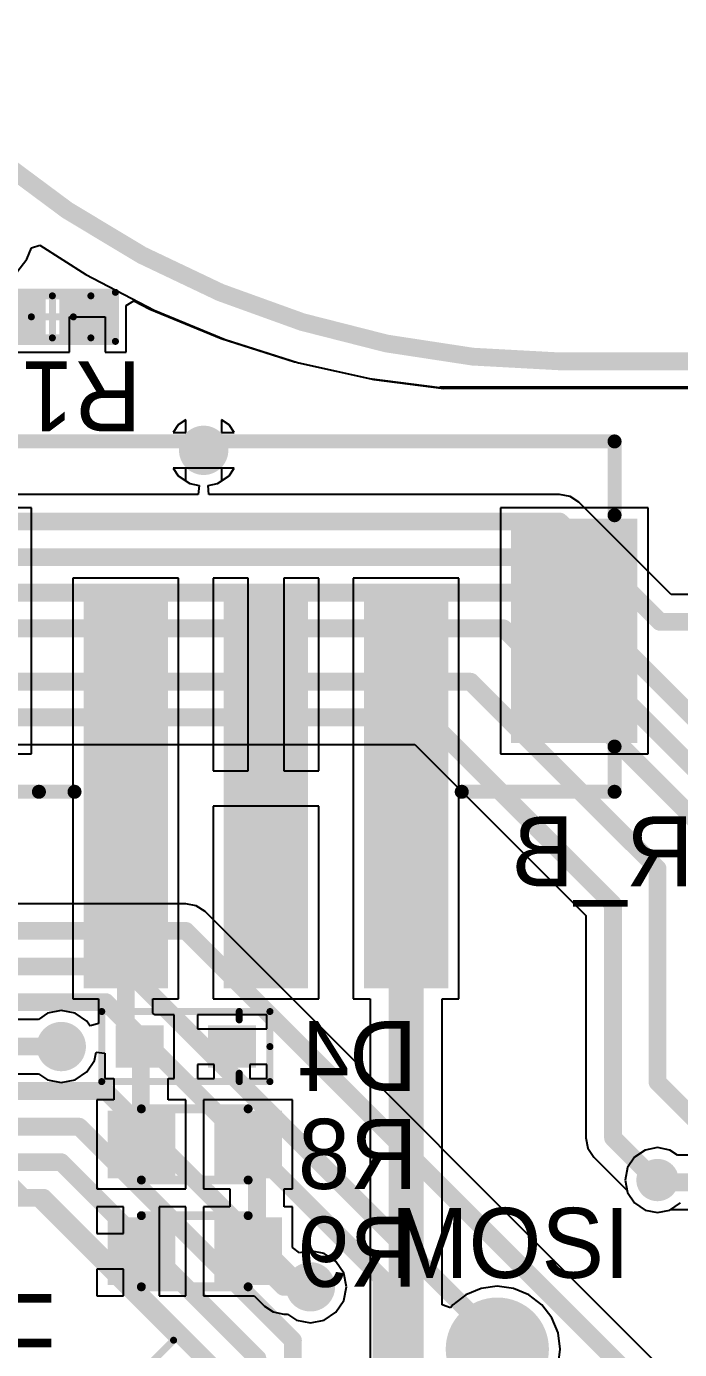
# Model space of a CAD drawing. Header units: millimetres. Extents: x 119.5 to 187.2, y 82 to 144.9.
# Drawn here: x 162.7 to 172.02, y 123.18 to 142.07 of the extents above; entities that cross this region are included whole.
import ezdxf

# ---------------------------------------------------------------- set-up
doc = ezdxf.new("R2010")
doc.units = ezdxf.units.MM
for name, color, linetype in [('BottomLayer', 5, 'Continuous'), ('BottomOverlay', 54, 'Continuous'), ('BottomPaste', 16, 'Continuous'), ('BottomSolder', 6, 'Continuous'), ('Mechanical1', 6, 'Continuous'), ('Mechanical13', 56, 'Continuous'), ('Mechanical15', 56, 'Continuous'), ('MultiLayer', 9, 'Continuous'), ('TopLayer', 1, 'Continuous'), ('TopOverlay', 2, 'Continuous'), ('TopPaste', 8, 'Continuous'), ('TopSolder', 216, 'Continuous'), ('ViaHoleLayer', 16, 'Continuous')]:
    doc.layers.add(name, color=color, linetype=linetype)

msp = doc.modelspace()

# ---------------------------------------------------------------- linework, layer by layer
at = {"layer": 'BottomLayer'}
for p, q in [((162.702, 138.744), (162.768, 138.905)), ((162.768, 138.905), (162.889, 138.943)), ((162.889, 138.943), (163.545, 138.525)), ((162.559, 138.558), (162.702, 138.744)), ((163.545, 138.525), (164.52, 138.018)), ((164.52, 138.018), (165.534, 137.597)), ((165.534, 137.597), (166.582, 137.267)), ((166.582, 137.267), (167.654, 137.029)), ((167.654, 137.029), (168.655, 136.898)), ((168.655, 136.898), (168.656, 136.906)), ((168.656, 136.906), (174.408, 136.906)), ((164.864, 136.38), (164.791, 136.271)), ((164.973, 136.453), (164.864, 136.38)), ((164.973, 136.271), (164.973, 136.453)), ((165.59, 136.38), (165.481, 136.453)), ((165.481, 136.453), (165.481, 136.271)), ((165.663, 136.271), (165.59, 136.38)), ((164.791, 136.271), (164.973, 136.271)), ((165.481, 136.271), (165.663, 136.271)), ((164.973, 135.763), (164.791, 135.763)), ((164.791, 135.763), (164.864, 135.654)), ((164.864, 135.654), (164.973, 135.581)), ((164.973, 135.581), (164.973, 135.763)), ((165.663, 135.763), (165.481, 135.763)), ((165.481, 135.763), (165.481, 135.581)), ((165.481, 135.581), (165.59, 135.654)), ((165.59, 135.654), (165.663, 135.763)), ((162.77, 135.195), (160.923, 135.195)), ((162.77, 131.687), (162.77, 135.195)), ((171.57, 135.195), (169.462, 135.195)), ((169.462, 135.195), (169.462, 131.687)), ((171.57, 131.687), (171.57, 135.195)), ((164.87, 134.195), (163.362, 134.195)), ((163.362, 134.195), (163.362, 128.187)), ((164.87, 128.187), (164.87, 134.195)), ((165.862, 134.195), (165.362, 134.195)), ((165.362, 134.195), (165.362, 131.445)), ((165.862, 131.445), (165.862, 134.195)), ((166.87, 134.195), (166.37, 134.195)), ((166.37, 134.195), (166.37, 131.445)), ((166.87, 131.445), (166.87, 134.195)), ((168.87, 134.195), (167.362, 134.195)), ((167.362, 134.195), (167.362, 128.187)), ((168.87, 128.187), (168.87, 134.195)), ((161.763, 131.687), (162.77, 131.687)), ((169.462, 131.687), (171.57, 131.687)), ((165.362, 131.445), (165.862, 131.445)), ((166.37, 131.445), (166.87, 131.445)), ((166.87, 130.937), (165.362, 130.937)), ((165.362, 130.937), (165.362, 128.187)), ((166.87, 128.187), (166.87, 130.937)), ((163.362, 128.187), (163.728, 128.187)), ((163.728, 128.187), (163.728, 127.837)), ((164.504, 127.986), (164.504, 128.187)), ((164.504, 128.187), (164.87, 128.187)), ((165.362, 128.187), (166.87, 128.187)), ((167.362, 128.187), (167.602, 128.187)), ((167.602, 128.187), (167.602, 116.767)), ((168.63, 123.821), (168.63, 128.187)), ((168.63, 128.187), (168.87, 128.187)), ((162.869, 127.896), (162.56, 127.896)), ((162.998, 127.983), (162.869, 127.896)), ((163.195, 128.022), (162.998, 127.983)), ((163.392, 127.983), (163.195, 128.022)), ((163.558, 127.871), (163.392, 127.983)), ((163.606, 127.801), (163.558, 127.871)), ((163.728, 127.837), (163.613, 127.802)), ((164.528, 127.962), (164.504, 127.986)), ((164.807, 127.962), (164.528, 127.962)), ((164.807, 127.054), (164.807, 127.962)), ((166.127, 127.962), (165.139, 127.962)), ((165.139, 127.962), (165.139, 127.762)), ((166.127, 127.762), (166.127, 127.962)), ((163.613, 127.802), (163.606, 127.801)), ((165.139, 127.762), (166.127, 127.762)), ((163.558, 127.145), (163.67, 127.311)), ((163.67, 127.311), (163.693, 127.426)), ((163.693, 127.426), (163.819, 127.414)), ((163.819, 127.414), (163.819, 127.054)), ((162.56, 127.12), (162.869, 127.12)), ((162.869, 127.12), (162.998, 127.033)), ((163.392, 127.033), (163.558, 127.145)), ((165.379, 127.254), (165.139, 127.254)), ((165.139, 127.254), (165.139, 127.054)), ((165.379, 127.054), (165.379, 127.254)), ((166.127, 127.254), (165.887, 127.254)), ((165.887, 127.254), (165.887, 127.054)), ((166.127, 127.054), (166.127, 127.254)), ((162.998, 127.033), (163.195, 126.994)), ((163.195, 126.994), (163.392, 127.033)), ((163.819, 127.054), (163.943, 127.054)), ((163.943, 127.054), (163.943, 126.746)), ((164.719, 126.746), (164.719, 127.054)), ((164.719, 127.054), (164.807, 127.054)), ((165.139, 127.054), (165.379, 127.054)), ((165.887, 127.054), (166.127, 127.054)), ((163.943, 126.746), (163.703, 126.746)), ((163.703, 126.746), (163.703, 125.476)), ((164.973, 126.746), (164.719, 126.746)), ((164.973, 125.476), (164.973, 126.746)), ((166.497, 126.746), (165.227, 126.746)), ((165.227, 126.746), (165.227, 125.476)), ((166.497, 125.476), (166.497, 126.746)), ((171.527, 126.031), (171.377, 125.93)), ((171.704, 126.066), (171.527, 126.031)), ((171.881, 126.031), (171.704, 126.066)), ((171.989, 125.958), (171.881, 126.031)), ((172.823, 125.958), (171.989, 125.958)), ((171.276, 125.78), (171.241, 125.603)), ((171.377, 125.93), (171.276, 125.78)), ((171.241, 125.603), (171.276, 125.426)), ((163.703, 125.476), (164.973, 125.476)), ((165.227, 125.476), (165.601, 125.476)), ((165.601, 125.476), (165.601, 125.222)), ((166.377, 125.222), (166.377, 125.476)), ((166.377, 125.476), (166.497, 125.476)), ((171.276, 125.426), (171.377, 125.276)), ((164.084, 125.222), (163.703, 125.222)), ((163.703, 125.222), (163.703, 124.841)), ((164.084, 124.841), (164.084, 125.222)), ((164.973, 125.222), (164.592, 125.222)), ((164.592, 125.222), (164.592, 124.587)), ((164.973, 123.952), (164.973, 125.222)), ((165.601, 125.222), (165.227, 125.222)), ((165.227, 125.222), (165.227, 123.952)), ((166.497, 125.222), (166.377, 125.222)), ((166.497, 124.642), (166.497, 125.222)), ((171.377, 125.276), (171.527, 125.175)), ((171.527, 125.175), (171.704, 125.14)), ((171.704, 125.14), (171.881, 125.175)), ((171.881, 125.175), (171.89, 125.182)), ((171.89, 125.182), (172.823, 125.182)), ((163.703, 124.841), (164.084, 124.841)), ((166.595, 124.562), (166.497, 124.642)), ((164.592, 124.587), (164.592, 123.952)), ((166.751, 124.593), (166.595, 124.562)), ((166.948, 124.554), (166.751, 124.593)), ((167.114, 124.442), (166.948, 124.554)), ((167.226, 124.276), (167.114, 124.442)), ((164.084, 124.333), (163.703, 124.333)), ((163.703, 124.333), (163.703, 123.952)), ((164.084, 123.952), (164.084, 124.333)), ((167.265, 124.079), (167.226, 124.276)), ((167.226, 123.882), (167.265, 124.079)), ((169.418, 124.087), (169.186, 124.056)), ((169.65, 124.056), (169.418, 124.087)), ((163.703, 123.952), (164.084, 123.952)), ((164.592, 123.952), (164.973, 123.952)), ((165.227, 123.952), (165.948, 123.952)), ((165.948, 123.952), (166.095, 123.804)), ((167.114, 123.716), (167.226, 123.882)), ((168.97, 123.967), (168.784, 123.824)), ((169.186, 124.056), (168.97, 123.967)), ((169.866, 123.967), (169.65, 124.056)), ((170.052, 123.824), (169.866, 123.967)), ((166.095, 123.804), (166.221, 123.72)), ((166.221, 123.72), (166.37, 123.691)), ((166.37, 123.691), (166.425, 123.691)), ((166.425, 123.691), (166.554, 123.604)), ((166.948, 123.604), (167.114, 123.716)), ((168.75, 123.78), (168.63, 123.821)), ((168.784, 123.824), (168.75, 123.78)), ((170.195, 123.638), (170.052, 123.824)), ((166.554, 123.604), (166.751, 123.565)), ((166.751, 123.565), (166.948, 123.604)), ((170.284, 123.422), (170.195, 123.638)), ((170.315, 123.19), (170.284, 123.422)), ((170.284, 122.958), (170.315, 123.19))]:
    msp.add_line(p, q, dxfattribs=at)
for points, const_width in [([(165.102, 136.017, 1), (165.352, 136.017, 1)], 0.25), ([(167.991, 131.191, 1), (168.241, 131.191, 1)], 0.25), ([(164.053, 131.191, 1), (164.18, 131.191, 1)], 0.127), ([(164.053, 127.825, 1), (164.18, 127.825, 1)], 0.127), ([(164.053, 127.825, 1), (164.18, 127.825, 1)], 0.127), ([(163.07, 127.508, 1), (163.32, 127.508, 1)], 0.25), ([(164.267, 127.61, 1), (164.394, 127.61, 1)], 0.127), ([(164.267, 127.61, 1), (164.394, 127.61, 1)], 0.127), ([(163.131, 127.508, 1), (163.258, 127.508, 1)], 0.127), ([(164.267, 126.111, 1), (164.394, 126.111, 1)], 0.127), ([(165.925, 126.111, 1), (166.053, 126.111, 1)], 0.127), ([(171.604, 125.603, 1), (171.804, 125.603, 1)], 0.2), ([(171.641, 125.57, 1), (171.768, 125.57, 1)], 0.127), ([(165.925, 124.714, 1), (166.053, 124.714, 1)], 0.127), ([(165.798, 124.587, 1), (165.925, 124.587, 1)], 0.127), ([(165.798, 124.587, 1), (165.925, 124.587, 1)], 0.127), ([(166.053, 124.587, 1), (166.179, 124.587, 1)], 0.127), ([(166.626, 124.079, 1), (166.876, 124.079, 1)], 0.25), ([(166.306, 124.079, 1), (166.434, 124.079, 1)], 0.127), ([(166.306, 124.079, 1), (166.434, 124.079, 1)], 0.127), ([(166.688, 124.079, 1), (166.815, 124.079, 1)], 0.127), ([(169.101, 123.19, 1), (169.736, 123.19, 1)], 0.635)]:
    msp.add_lwpolyline(points, format="xyb", close=True, dxfattribs=dict(at, const_width=const_width))
for points, const_width in [([(168.116, 116.554), (168.116, 131.191)], 0.5), ([(164.116, 127.825), (164.116, 131.191)], 0.254), ([(164.116, 127.825), (164.331, 127.61)], 0.254), ([(164.331, 126.111), (164.331, 127.61)], 0.254), ([(161.925, 127.508), (163.195, 127.508)], 0.254), ([(165.989, 124.714), (165.989, 126.111)], 0.254), ([(171.704, 125.57), (173.736, 125.57)], 0.254), ([(165.862, 124.587), (166.116, 124.587)], 0.254), ([(165.862, 124.587), (166.37, 124.079)], 0.254), ([(166.37, 124.079), (166.751, 124.079)], 0.254)]:
    msp.add_lwpolyline(points, dxfattribs=dict(at, const_width=const_width))
for points in [[(169.716, 131.941), (171.316, 131.941), (169.716, 134.941), (171.316, 134.941)], [(163.616, 128.441), (164.616, 128.441), (163.616, 133.941), (164.616, 133.941)], [(165.616, 128.441), (166.616, 128.441), (165.616, 133.941), (166.616, 133.941)], [(167.616, 128.441), (168.616, 128.441), (167.616, 133.941), (168.616, 133.941)], [(164.553, 127.708), (164.073, 127.708), (164.553, 127.308), (164.073, 127.308)], [(165.873, 127.708), (165.393, 127.708), (165.873, 127.308), (165.393, 127.308)], [(164.719, 126.492), (163.957, 126.492), (164.719, 125.73), (163.957, 125.73)], [(166.243, 126.492), (165.481, 126.492), (166.243, 125.73), (165.481, 125.73)], [(163.957, 124.206), (164.719, 124.206), (163.957, 124.968), (164.719, 124.968)], [(165.481, 124.206), (166.243, 124.206), (165.481, 124.968), (166.243, 124.968)]]:
    msp.add_solid(points, dxfattribs=at)
at = {"layer": 'BottomOverlay'}
for points, const_width in [([(161.141, 136.144), (171.091, 136.144)], 0.2), ([(171.091, 135.091), (171.091, 136.144)], 0.2), ([(171.091, 131.144), (171.091, 131.789)], 0.2), ([(161.141, 131.144), (162.876, 131.144)], 0.2), ([(162.876, 131.144), (163.384, 131.144)], 0.2), ([(168.91, 131.144), (171.091, 131.144)], 0.2), ([(163.773, 127.008), (163.773, 128.008)], 0.1), ([(163.773, 128.008), (166.173, 128.008)], 0.1), ([(165.735, 127.889), (165.735, 128.008)], 0.1), ([(166.173, 127.508), (166.173, 128.008)], 0.1), ([(166.173, 127.008), (166.173, 127.508)], 0.1), ([(165.735, 127.008), (165.735, 127.127)], 0.1), ([(163.773, 127.008), (166.173, 127.008)], 0.1), ([(164.338, 126.619), (165.862, 126.619)], 0.127), ([(164.338, 125.603), (165.862, 125.603)], 0.127), ([(164.338, 125.095), (165.862, 125.095)], 0.127), ([(164.338, 124.079), (165.862, 124.079)], 0.127)]:
    msp.add_lwpolyline(points, dxfattribs=dict(at, const_width=const_width))
for points, const_width in [([(171.041, 136.144, 1), (171.141, 136.144, 1)], 0.1), ([(171.041, 136.144, 1), (171.141, 136.144, 1)], 0.1), ([(171.041, 135.091, 1), (171.141, 135.091, 1)], 0.1), ([(171.041, 131.789, 1), (171.141, 131.789, 1)], 0.1), ([(162.826, 131.144, 1), (162.926, 131.144, 1)], 0.1), ([(162.826, 131.144, 1), (162.926, 131.144, 1)], 0.1), ([(163.334, 131.144, 1), (163.434, 131.144, 1)], 0.1), ([(168.86, 131.144, 1), (168.96, 131.144, 1)], 0.1), ([(171.041, 131.144, 1), (171.141, 131.144, 1)], 0.1), ([(171.041, 131.144, 1), (171.141, 131.144, 1)], 0.1), ([(163.748, 128.008, 1), (163.798, 128.008, 1)], 0.05), ([(163.748, 128.008, 1), (163.798, 128.008, 1)], 0.05), ([(165.71, 128.008, 1), (165.76, 128.008, 1)], 0.05), ([(166.148, 128.008, 1), (166.198, 128.008, 1)], 0.05), ([(166.148, 128.008, 1), (166.198, 128.008, 1)], 0.05), ([(165.71, 127.889, 1), (165.76, 127.889, 1)], 0.05), ([(166.148, 127.508, 1), (166.198, 127.508, 1)], 0.05), ([(166.148, 127.508, 1), (166.198, 127.508, 1)], 0.05), ([(165.71, 127.127, 1), (165.76, 127.127, 1)], 0.05), ([(163.748, 127.008, 1), (163.798, 127.008, 1)], 0.05), ([(163.748, 127.008, 1), (163.798, 127.008, 1)], 0.05), ([(165.71, 127.008, 1), (165.76, 127.008, 1)], 0.05), ([(166.148, 127.008, 1), (166.198, 127.008, 1)], 0.05), ([(166.148, 127.008, 1), (166.198, 127.008, 1)], 0.05), ([(164.306, 126.619, 1), (164.37, 126.619, 1)], 0.0635), ([(165.83, 126.619, 1), (165.894, 126.619, 1)], 0.0635), ([(164.306, 125.603, 1), (164.37, 125.603, 1)], 0.0635), ([(165.83, 125.603, 1), (165.894, 125.603, 1)], 0.0635), ([(164.306, 125.095, 1), (164.37, 125.095, 1)], 0.0635), ([(165.83, 125.095, 1), (165.894, 125.095, 1)], 0.0635), ([(164.306, 124.079, 1), (164.37, 124.079, 1)], 0.0635), ([(165.83, 124.079, 1), (165.894, 124.079, 1)], 0.0635)]:
    msp.add_lwpolyline(points, format="xyb", close=True, dxfattribs=dict(at, const_width=const_width))
at = {"layer": 'BottomPaste'}
for points in [[(169.716, 131.941), (171.316, 131.941), (169.716, 134.941), (171.316, 134.941)], [(163.616, 128.441), (164.616, 128.441), (163.616, 133.941), (164.616, 133.941)], [(165.616, 128.441), (166.616, 128.441), (165.616, 133.941), (166.616, 133.941)], [(167.616, 128.441), (168.616, 128.441), (167.616, 133.941), (168.616, 133.941)], [(164.553, 127.708), (164.073, 127.708), (164.553, 127.308), (164.073, 127.308)], [(165.873, 127.708), (165.393, 127.708), (165.873, 127.308), (165.393, 127.308)], [(164.719, 126.492), (163.957, 126.492), (164.719, 125.73), (163.957, 125.73)], [(166.243, 126.492), (165.481, 126.492), (166.243, 125.73), (165.481, 125.73)], [(163.957, 124.206), (164.719, 124.206), (163.957, 124.968), (164.719, 124.968)], [(165.481, 124.206), (166.243, 124.206), (165.481, 124.968), (166.243, 124.968)]]:
    msp.add_solid(points, dxfattribs=at)
at = {"layer": 'BottomSolder'}
for points, const_width in [([(165.051, 136.017, 1), (165.403, 136.017, 1)], 0.352), ([(163.019, 127.508, 1), (163.371, 127.508, 1)], 0.352), ([(171.553, 125.603, 1), (171.855, 125.603, 1)], 0.302), ([(166.575, 124.079, 1), (166.927, 124.079, 1)], 0.352), ([(169.05, 123.19, 1), (169.786, 123.19, 1)], 0.737)]:
    msp.add_lwpolyline(points, format="xyb", close=True, dxfattribs=dict(at, const_width=const_width))
for points in [[(169.614, 131.839), (171.418, 131.839), (169.614, 135.043), (171.418, 135.043)], [(163.514, 128.339), (164.718, 128.339), (163.514, 134.043), (164.718, 134.043)], [(165.514, 128.339), (166.718, 128.339), (165.514, 134.043), (166.718, 134.043)], [(167.514, 128.339), (168.718, 128.339), (167.514, 134.043), (168.718, 134.043)], [(164.655, 127.81), (163.971, 127.81), (164.655, 127.206), (163.971, 127.206)], [(165.975, 127.81), (165.291, 127.81), (165.975, 127.206), (165.291, 127.206)], [(164.821, 126.594), (163.855, 126.594), (164.821, 125.628), (163.855, 125.628)], [(166.345, 126.594), (165.379, 126.594), (166.345, 125.628), (165.379, 125.628)], [(163.855, 124.104), (164.821, 124.104), (163.855, 125.07), (164.821, 125.07)], [(165.379, 124.104), (166.345, 124.104), (165.379, 125.07), (166.345, 125.07)]]:
    msp.add_solid(points, dxfattribs=at)
at = {"layer": 'Mechanical1', "const_width": 0.254}
msp.add_lwpolyline([(170.307, 137.287, -0.222931), (160.527, 141.939)], format="xyb", dxfattribs=at)
msp.add_lwpolyline([(170.307, 137.287), (186.686, 137.287)], dxfattribs=at)
at = {"layer": 'Mechanical1', "const_width": 0.127}
for points in [[(170.244, 137.287, 1), (170.37, 137.287, 1)], [(170.244, 137.287, 1), (170.371, 137.287, 1)]]:
    msp.add_lwpolyline(points, format="xyb", close=True, dxfattribs=at)
at = {"layer": 'Mechanical13', "const_width": 0.1}
for points in [[(162.518, 138.222), (163.618, 138.222)], [(163.618, 137.622), (163.618, 138.222)], [(162.518, 137.622), (163.618, 137.622)]]:
    msp.add_lwpolyline(points, dxfattribs=at)
at = {"layer": 'Mechanical13', "const_width": 0.05}
for points in [[(163.593, 138.222, 1), (163.643, 138.222, 1)], [(163.593, 138.222, 1), (163.643, 138.222, 1)], [(163.593, 137.622, 1), (163.643, 137.622, 1)], [(163.593, 137.622, 1), (163.643, 137.622, 1)]]:
    msp.add_lwpolyline(points, format="xyb", close=True, dxfattribs=at)
at = {"layer": 'Mechanical15', "const_width": 0.1}
for points in [[(162.168, 138.272), (163.968, 138.272)], [(163.068, 137.622), (163.068, 138.222)], [(163.968, 137.572), (163.968, 138.272)], [(162.768, 137.922), (163.368, 137.922)], [(162.168, 137.572), (163.968, 137.572)], [(154.686, 133.429), (164.798, 123.317)], [(154.686, 113.205), (164.798, 123.317)]]:
    msp.add_lwpolyline(points, dxfattribs=at)
at = {"layer": 'Mechanical15', "const_width": 0.05}
for points in [[(163.043, 138.222, 1), (163.093, 138.222, 1)], [(163.943, 138.272, 1), (163.993, 138.272, 1)], [(163.943, 138.272, 1), (163.993, 138.272, 1)], [(162.743, 137.922, 1), (162.793, 137.922, 1)], [(163.343, 137.922, 1), (163.393, 137.922, 1)], [(163.043, 137.622, 1), (163.093, 137.622, 1)], [(163.943, 137.572, 1), (163.993, 137.572, 1)], [(163.943, 137.572, 1), (163.993, 137.572, 1)], [(164.773, 123.317, 1), (164.823, 123.317, 1)], [(164.773, 123.317, 1), (164.823, 123.317, 1)]]:
    msp.add_lwpolyline(points, format="xyb", close=True, dxfattribs=at)
at = {"layer": 'MultiLayer'}
for points, const_width in [([(165.102, 136.017, 1), (165.352, 136.017, 1)], 0.25), ([(163.07, 127.508, 1), (163.32, 127.508, 1)], 0.25), ([(171.604, 125.603, 1), (171.804, 125.603, 1)], 0.2), ([(166.626, 124.079, 1), (166.876, 124.079, 1)], 0.25), ([(169.101, 123.19, 1), (169.736, 123.19, 1)], 0.635)]:
    msp.add_lwpolyline(points, format="xyb", close=True, dxfattribs=dict(at, const_width=const_width))
at = {"layer": 'TopLayer'}
for p, q in [((164.122, 138.086), (164.231, 138.152)), ((164.122, 137.418), (164.122, 138.086)), ((164.231, 138.152), (164.46, 138.032)), ((164.46, 138.032), (165.475, 137.612)), ((163.314, 137.418), (163.314, 137.922)), ((163.314, 137.922), (163.822, 137.922)), ((163.822, 137.922), (163.822, 137.418)), ((165.475, 137.612), (166.522, 137.282)), ((162.014, 137.418), (163.314, 137.418)), ((163.822, 137.418), (164.122, 137.418)), ((166.522, 137.282), (167.595, 137.044)), ((167.595, 137.044), (168.596, 136.912)), ((168.596, 136.912), (168.596, 136.921)), ((168.596, 136.921), (173.975, 136.921)), ((164.864, 136.38), (164.791, 136.271)), ((164.973, 136.453), (164.864, 136.38)), ((164.973, 136.271), (164.973, 136.453)), ((165.59, 136.38), (165.481, 136.453)), ((165.481, 136.453), (165.481, 136.271)), ((165.663, 136.271), (165.59, 136.38)), ((164.791, 136.271), (164.973, 136.271)), ((165.481, 136.271), (165.663, 136.271)), ((165.663, 135.763), (164.791, 135.763)), ((164.791, 135.763), (164.864, 135.654)), ((164.864, 135.654), (165.03, 135.542)), ((165.424, 135.542), (165.59, 135.654)), ((165.59, 135.654), (165.663, 135.763)), ((165.151, 135.389), (152.815, 135.389)), ((165.03, 135.542), (165.163, 135.516)), ((165.163, 135.516), (165.151, 135.389)), ((165.291, 135.516), (165.424, 135.542)), ((165.303, 135.389), (165.291, 135.516)), ((170.307, 135.389), (165.303, 135.389)), ((170.456, 135.36), (170.307, 135.389)), ((170.582, 135.276), (170.456, 135.36)), ((171.899, 133.958), (170.582, 135.276)), ((172.823, 133.958), (171.899, 133.958)), ((156.841, 131.819), (168.241, 131.819)), ((168.241, 131.819), (170.681, 129.379)), ((164.973, 129.547), (161.457, 129.547)), ((165.122, 129.518), (164.973, 129.547)), ((165.248, 129.434), (165.122, 129.518)), ((172.713, 121.969), (165.248, 129.434)), ((170.681, 129.379), (170.681, 126.205)), ((170.681, 126.205), (170.681, 126.205)), ((170.681, 126.205), (170.681, 126.205)), ((170.681, 126.205), (170.71, 126.056)), ((170.71, 126.056), (170.794, 125.93)), ((170.794, 125.93), (171.271, 125.454)), ((171.271, 125.454), (171.276, 125.426)), ((171.276, 125.426), (171.377, 125.276)), ((171.377, 125.276), (171.527, 125.175)), ((171.881, 125.175), (172.031, 125.276)), ((171.527, 125.175), (171.704, 125.14)), ((171.704, 125.14), (171.881, 125.175))]:
    msp.add_line(p, q, dxfattribs=at)
for points, const_width in [([(165.102, 136.017, 1), (165.352, 136.017, 1)], 0.25), ([(170.244, 135.001, 1), (170.37, 135.001, 1)], 0.127), ([(170.244, 135.001, 1), (170.37, 135.001, 1)], 0.127), ([(169.863, 134.493, 1), (169.989, 134.493, 1)], 0.127), ([(169.863, 134.493, 1), (169.989, 134.493, 1)], 0.127), ([(169.652, 133.985, 1), (169.779, 133.985, 1)], 0.127), ([(169.652, 133.985, 1), (169.779, 133.985, 1)], 0.127), ([(171.675, 133.57, 1), (171.802, 133.57, 1)], 0.127), ([(171.675, 133.57, 1), (171.802, 133.57, 1)], 0.127), ([(169.442, 133.477, 1), (169.569, 133.477, 1)], 0.127), ([(169.442, 133.477, 1), (169.569, 133.477, 1)], 0.127), ([(168.974, 132.715, 1), (169.101, 132.715, 1)], 0.127), ([(168.974, 132.715, 1), (169.101, 132.715, 1)], 0.127), ([(168.339, 132.207, 1), (168.465, 132.207, 1)], 0.127), ([(168.339, 132.207, 1), (168.465, 132.207, 1)], 0.127), ([(171.641, 130.048, 1), (171.768, 130.048, 1)], 0.127), ([(171.641, 130.048, 1), (171.768, 130.048, 1)], 0.127), ([(171.006, 129.54, 1), (171.132, 129.54, 1)], 0.127), ([(171.006, 129.54, 1), (171.132, 129.54, 1)], 0.127), ([(164.91, 129.159, 1), (165.036, 129.159, 1)], 0.127), ([(164.91, 129.159, 1), (165.036, 129.159, 1)], 0.127), ([(164.02, 128.651, 1), (164.148, 128.651, 1)], 0.127), ([(164.02, 128.651, 1), (164.148, 128.651, 1)], 0.127), ([(163.767, 128.143, 1), (163.893, 128.143, 1)], 0.127), ([(163.767, 128.143, 1), (163.893, 128.143, 1)], 0.127), ([(163.07, 127.508, 1), (163.32, 127.508, 1)], 0.25), ([(163.131, 127.508, 1), (163.258, 127.508, 1)], 0.127), ([(171.641, 127, 1), (171.768, 127, 1)], 0.127), ([(171.641, 127, 1), (171.768, 127, 1)], 0.127), ([(163.767, 126.873, 1), (163.893, 126.873, 1)], 0.127), ([(163.767, 126.873, 1), (163.893, 126.873, 1)], 0.127), ([(163.386, 126.365, 1), (163.512, 126.365, 1)], 0.127), ([(163.386, 126.365, 1), (163.512, 126.365, 1)], 0.127), ([(171.006, 126.205, 1), (171.132, 126.205, 1)], 0.127), ([(171.006, 126.205, 1), (171.132, 126.205, 1)], 0.127), ([(163.131, 125.857, 1), (163.258, 125.857, 1)], 0.127), ([(163.131, 125.857, 1), (163.258, 125.857, 1)], 0.127), ([(171.604, 125.603, 1), (171.804, 125.603, 1)], 0.2), ([(171.641, 125.57, 1), (171.768, 125.57, 1)], 0.127), ([(162.877, 125.349, 1), (163.005, 125.349, 1)], 0.127), ([(162.877, 125.349, 1), (163.005, 125.349, 1)], 0.127), ([(166.626, 124.079, 1), (166.876, 124.079, 1)], 0.25), ([(167.703, 124.206, 1), (167.831, 124.206, 1)], 0.127), ([(167.703, 124.206, 1), (167.831, 124.206, 1)], 0.127), ([(166.624, 124.016, 1), (166.751, 124.016, 1)], 0.127), ([(169.101, 123.19, 1), (169.736, 123.19, 1)], 0.635), ([(166.438, 123.313, 1), (166.565, 123.313, 1)], 0.127), ([(166.438, 123.313, 1), (166.565, 123.313, 1)], 0.127), ([(169.418, 123.254, 1), (169.545, 123.254, 1)], 0.127), ([(165.93, 123.059, 1), (166.057, 123.059, 1)], 0.127), ([(165.93, 123.059, 1), (166.057, 123.059, 1)], 0.127)]:
    msp.add_lwpolyline(points, format="xyb", close=True, dxfattribs=dict(at, const_width=const_width))
at = {"layer": 'TopLayer', "const_width": 0.254}
for points in [[(152.654, 135.001), (170.307, 135.001)], [(170.307, 135.001), (171.738, 133.57)], [(152.444, 134.493), (169.926, 134.493)], [(169.926, 134.493), (172.849, 131.57)], [(151.003, 133.985), (169.716, 133.985)], [(169.716, 133.985), (172.639, 131.062)], [(171.738, 133.57), (173.736, 133.57)], [(151.257, 133.477), (169.505, 133.477)], [(169.505, 133.477), (172.339, 130.643)], [(152.527, 132.715), (169.037, 132.715)], [(169.037, 132.715), (171.704, 130.048)], [(152.781, 132.207), (168.402, 132.207)], [(168.402, 132.207), (171.069, 129.54)], [(171.704, 127), (171.704, 130.048)], [(171.069, 126.205), (171.069, 129.54)], [(160.882, 129.159), (164.973, 129.159)], [(164.973, 129.159), (172.562, 121.57)], [(161.081, 128.651), (164.084, 128.651)], [(164.084, 128.651), (169.482, 123.254)], [(161.28, 128.143), (163.83, 128.143)], [(163.83, 128.143), (167.767, 124.206)], [(161.352, 127.508), (163.195, 127.508)], [(171.704, 127), (172.605, 126.099)], [(161.424, 126.873), (163.83, 126.873)], [(163.83, 126.873), (166.688, 124.016)], [(161.623, 126.365), (163.449, 126.365)], [(163.449, 126.365), (166.501, 123.313)], [(171.069, 126.205), (171.704, 125.57)], [(161.822, 125.857), (163.195, 125.857)], [(163.195, 125.857), (165.993, 123.059)], [(162.065, 125.349), (162.941, 125.349)], [(162.941, 125.349), (165.485, 122.805)], [(167.767, 122.301), (167.767, 124.206)], [(166.501, 122.17), (166.501, 123.313)], [(165.993, 121.916), (165.993, 123.059)]]:
    msp.add_lwpolyline(points, dxfattribs=at)
at = {"layer": 'TopLayer'}
for points in [[(162.268, 138.172), (162.268, 137.672), (162.868, 138.172), (162.868, 137.672)], [(163.268, 138.172), (163.268, 137.672), (163.868, 138.172), (163.868, 137.672)]]:
    msp.add_solid(points, dxfattribs=at)
at = {"layer": 'TopPaste'}
for points in [[(162.268, 138.172), (162.268, 137.672), (162.868, 138.172), (162.868, 137.672)], [(163.268, 138.172), (163.268, 137.672), (163.868, 138.172), (163.868, 137.672)]]:
    msp.add_solid(points, dxfattribs=at)
at = {"layer": 'TopSolder'}
for points, const_width in [([(165.051, 136.017, 1), (165.403, 136.017, 1)], 0.352), ([(163.019, 127.508, 1), (163.371, 127.508, 1)], 0.352), ([(171.553, 125.603, 1), (171.855, 125.603, 1)], 0.302), ([(166.575, 124.079, 1), (166.927, 124.079, 1)], 0.352), ([(169.05, 123.19, 1), (169.786, 123.19, 1)], 0.737)]:
    msp.add_lwpolyline(points, format="xyb", close=True, dxfattribs=dict(at, const_width=const_width))
for points in [[(162.166, 138.274), (162.166, 137.57), (162.97, 138.274), (162.97, 137.57)], [(163.166, 138.274), (163.166, 137.57), (163.97, 138.274), (163.97, 137.57)]]:
    msp.add_solid(points, dxfattribs=at)
at = {"layer": 'ViaHoleLayer'}
for points, const_width in [([(165.152, 136.017, 1), (165.302, 136.017, 1)], 0.15), ([(163.12, 127.508, 1), (163.27, 127.508, 1)], 0.15), ([(171.629, 125.603, 1), (171.779, 125.603, 1)], 0.15), ([(166.676, 124.079, 1), (166.826, 124.079, 1)], 0.15), ([(169.24, 123.19, 1), (169.596, 123.19, 1)], 0.356)]:
    msp.add_lwpolyline(points, format="xyb", close=True, dxfattribs=dict(at, const_width=const_width))

# ---------------------------------------------------------------- texts
at = {"layer": 'BottomOverlay', "text_generation_flag": 2}
for s, p in [('IR_B', (172.593, 129.794)), ('D4', (168.275, 126.873)), ('R8', (168.282, 125.476)), ('R9', (168.275, 124.079))]:
    msp.add_text(s, height=1, rotation=360, dxfattribs=at).set_placement(p)
at = {"layer": 'TopOverlay'}
for s, rotation, p in [('R12', 180, (164.338, 137.287)), ('U1', 270, (162.052, 124.079))]:
    msp.add_text(s, height=1, rotation=rotation, dxfattribs=at).set_placement(p)
msp.add_text('MOSI', height=1, dxfattribs=at).set_placement((167.894, 124.206))

doc.saveas('drawing.dxf')
